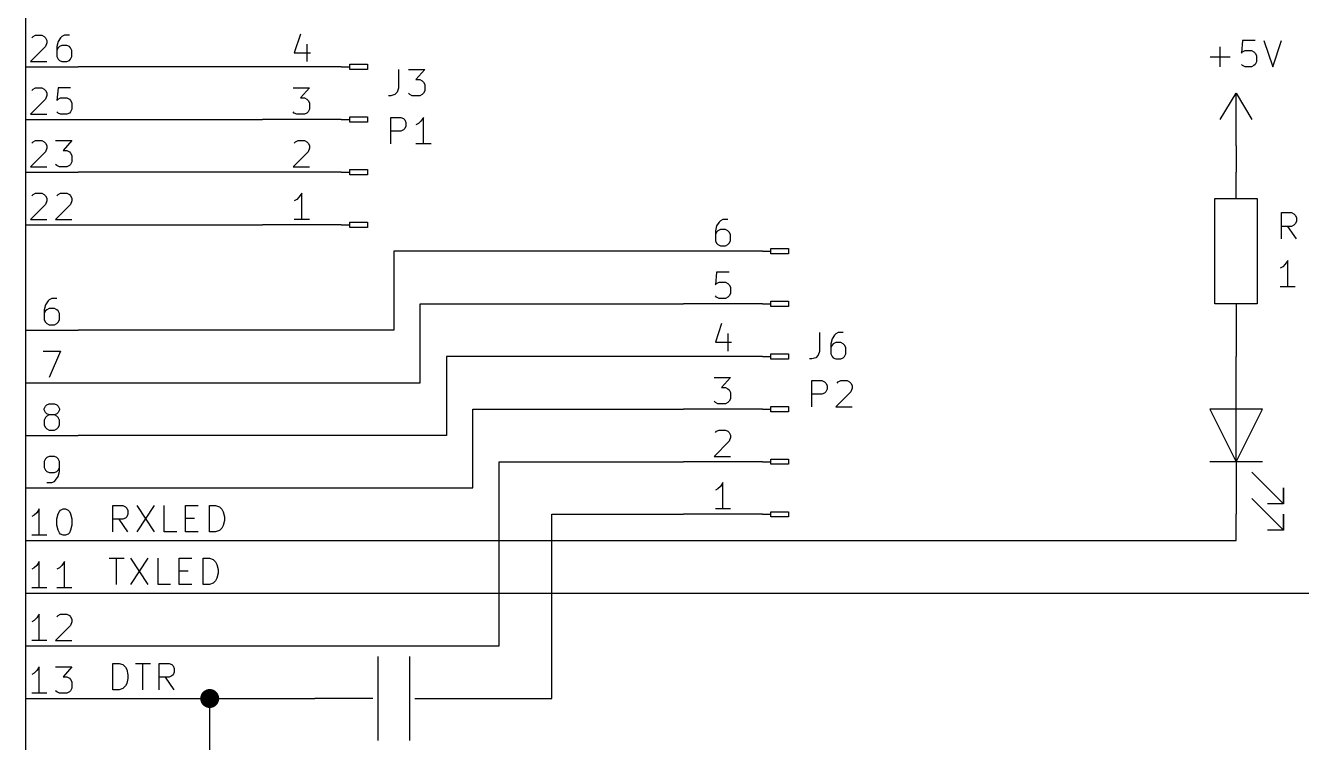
# Model space of a CAD drawing. Header units: millimetres. Extents: x 10 to 287, y -200 to -10.
# Drawn here: x 177.8 to 239.4, y -130.4 to -95.8 of the extents above; entities that cross this region are included whole.
import ezdxf

# ---------------------------------------------------------------- set-up
doc = ezdxf.new("R2010")
doc.units = ezdxf.units.MM
for name, color, linetype in [('GREENSIXTYFIVE', 129, 'CONTINUOUS'), ('LIGHTGREEN', 92, 'CONTINUOUS'), ('LIGHTRED', 12, 'CONTINUOUS'), ('RED', 14, 'CONTINUOUS'), ('REDSIX', 19, 'CONTINUOUS'), ('WHITE', 250, 'CONTINUOUS')]:
    doc.layers.add(name, color=color, linetype=linetype)

msp = doc.modelspace()

# ---------------------------------------------------------------- linework, layer by layer
at = {"layer": 'GREENSIXTYFIVE', "linetype": 'CONTINUOUS'}
for p, q in [((236.5405, -96.515), (236.4801, -97.1198)), ((237.1453, -96.515), (236.5405, -96.515)), ((237.5686, -96.515), (237.9919, -97.785)), ((237.9919, -97.785), (238.4153, -96.515)), ((235.4519, -97.785), (235.4519, -96.8174)), ((236.4801, -97.1198), (236.5405, -97.0593)), ((236.5405, -97.0593), (236.6615, -96.9988)), ((236.6615, -96.9988), (236.9639, -96.9988)), ((236.9639, -96.9988), (237.0848, -97.0593)), ((237.0848, -97.0593), (237.1453, -97.1198)), ((237.1453, -97.1198), (237.2058, -97.2407)), ((237.2058, -97.2407), (237.2058, -97.5431)), ((234.9681, -97.3012), (235.9358, -97.3012)), ((236.5405, -97.7246), (236.4801, -97.6641)), ((236.6615, -97.785), (236.5405, -97.7246)), ((236.9639, -97.785), (236.6615, -97.785)), ((237.0848, -97.7246), (236.9639, -97.785)), ((237.1453, -97.6641), (237.0848, -97.7246)), ((237.2058, -97.5431), (237.1453, -97.6641)), ((195.7976, -97.9119), (195.7976, -98.8191)), ((196.2814, -97.9119), (197.0676, -97.9119)), ((197.0676, -97.9119), (196.6442, -98.3957)), ((196.6442, -98.3957), (196.8257, -98.3957)), ((196.8257, -98.3957), (196.9466, -98.4562)), ((196.9466, -98.4562), (197.0071, -98.5167)), ((197.0071, -98.5167), (197.0676, -98.6376)), ((195.6162, -99.1215), (195.4347, -99.1819)), ((195.7371, -99.0005), (195.6162, -99.1215)), ((195.7976, -98.8191), (195.7371, -99.0005)), ((196.3419, -99.1215), (196.2814, -99.061)), ((196.4628, -99.1819), (196.3419, -99.1215)), ((196.9466, -99.1215), (196.8257, -99.1819)), ((197.0071, -99.061), (196.9466, -99.1215)), ((197.0676, -98.94), (197.0071, -99.061)), ((197.0676, -98.6376), (197.0676, -98.94)), ((195.4347, -99.1819), (195.3138, -99.1819)), ((196.8257, -99.1819), (196.4628, -99.1819)), ((195.4347, -101.4933), (195.4347, -100.2233)), ((195.4347, -100.2233), (195.9185, -100.2233)), ((195.9185, -100.2233), (196.0395, -100.2838)), ((196.0395, -100.2838), (196.1, -100.3443)), ((196.1, -100.3443), (196.1604, -100.4652)), ((197.0071, -100.2233), (196.8862, -100.4048)), ((197.0071, -101.4933), (197.0071, -100.2233)), ((195.9185, -100.8886), (195.4347, -100.8886)), ((196.0395, -100.8281), (195.9185, -100.8886)), ((196.1, -100.7676), (196.0395, -100.8281)), ((196.1604, -100.6467), (196.1, -100.7676)), ((196.1604, -100.4652), (196.1604, -100.6467)), ((196.7652, -100.5257), (196.6443, -100.5862)), ((196.8862, -100.4048), (196.7652, -100.5257)), ((197.37, -101.4933), (196.6443, -101.4933)), ((238.4115, -106.0908), (238.4115, -104.8208)), ((238.4115, -104.8208), (238.8953, -104.8208)), ((238.8953, -104.8208), (239.0163, -104.8813)), ((239.0163, -104.8813), (239.0768, -104.9418)), ((239.0768, -104.9418), (239.1372, -105.0627)), ((239.1372, -105.2442), (239.0768, -105.3651)), ((239.1372, -105.0627), (239.1372, -105.2442)), ((238.8953, -105.4861), (238.4115, -105.4861)), ((239.1372, -106.0908), (238.7139, -105.4861)), ((239.0163, -105.4256), (238.8953, -105.4861)), ((239.0768, -105.3651), (239.0163, -105.4256)), ((238.7139, -107.1322), (238.593, -107.3137)), ((238.7139, -108.4022), (238.7139, -107.1322)), ((238.472, -107.4346), (238.3511, -107.4951)), ((238.593, -107.3137), (238.472, -107.4346)), ((239.0768, -108.4022), (238.3511, -108.4022)), ((216.1176, -110.6119), (216.1176, -111.5191)), ((216.8433, -110.7329), (216.7223, -110.9143)), ((216.9038, -110.6724), (216.8433, -110.7329)), ((217.0247, -110.6119), (216.9038, -110.6724)), ((217.2666, -110.6119), (217.0247, -110.6119)), ((216.7223, -110.9143), (216.6619, -111.1562)), ((216.6619, -111.1562), (216.6619, -111.64)), ((216.7223, -111.2167), (216.6619, -111.3376)), ((216.7828, -111.1562), (216.7223, -111.2167)), ((216.9038, -111.0957), (216.7828, -111.1562)), ((217.1457, -111.0957), (216.9038, -111.0957)), ((217.2666, -111.1562), (217.1457, -111.0957)), ((217.3271, -111.2167), (217.2666, -111.1562)), ((217.3876, -111.3376), (217.3271, -111.2167)), ((217.3876, -111.64), (217.3876, -111.3376)), ((215.7547, -111.8819), (215.6338, -111.8819)), ((215.9362, -111.8215), (215.7547, -111.8819)), ((216.0571, -111.7005), (215.9362, -111.8215)), ((216.1176, -111.5191), (216.0571, -111.7005)), ((216.6619, -111.64), (216.7223, -111.761)), ((216.7223, -111.761), (216.7828, -111.8215)), ((216.7828, -111.8215), (216.9038, -111.8819)), ((216.9038, -111.8819), (217.1457, -111.8819)), ((217.1457, -111.8819), (217.2666, -111.8215)), ((217.2666, -111.8215), (217.3271, -111.761)), ((217.3271, -111.761), (217.3876, -111.64)), ((215.7547, -114.1933), (215.7547, -112.9233)), ((215.7547, -112.9233), (216.2385, -112.9233)), ((216.2385, -112.9233), (216.3595, -112.9838)), ((216.3595, -112.9838), (216.42, -113.0443)), ((216.42, -113.0443), (216.4804, -113.1652)), ((216.4804, -113.1652), (216.4804, -113.3467)), ((216.9643, -113.0443), (217.0247, -112.9838)), ((217.0247, -112.9838), (217.1457, -112.9233)), ((217.1457, -112.9233), (217.4481, -112.9233)), ((217.4481, -112.9233), (217.569, -112.9838)), ((217.569, -112.9838), (217.6295, -113.0443)), ((217.6295, -113.0443), (217.69, -113.1652)), ((217.69, -113.2862), (217.6295, -113.4676)), ((217.69, -113.1652), (217.69, -113.2862)), ((216.2385, -113.5886), (215.7547, -113.5886)), ((216.3595, -113.5281), (216.2385, -113.5886)), ((216.42, -113.4676), (216.3595, -113.5281)), ((216.4804, -113.3467), (216.42, -113.4676)), ((217.6295, -113.4676), (216.9038, -114.1933)), ((216.9038, -114.1933), (217.69, -114.1933))]:
    msp.add_line(p, q, dxfattribs=at)
at = {"layer": 'LIGHTGREEN', "linetype": 'CONTINUOUS'}
for p, q in [((189.23, -97.79), (180.34, -97.79)), ((180.34, -100.33), (189.23, -100.33)), ((236.22, -101.6), (236.22, -102.87)), ((189.23, -102.87), (180.34, -102.87)), ((180.34, -105.41), (189.23, -105.41)), ((209.55, -106.68), (195.58, -106.68)), ((195.58, -106.68), (195.58, -110.49)), ((196.85, -113.03), (196.85, -109.22)), ((196.85, -109.22), (209.55, -109.22)), ((195.58, -110.49), (180.34, -110.49)), ((236.22, -110.49), (236.22, -111.76)), ((198.12, -111.76), (198.12, -115.57)), ((209.55, -111.76), (198.12, -111.76)), ((180.34, -113.03), (196.85, -113.03)), ((199.39, -114.3), (209.55, -114.3)), ((199.39, -118.11), (199.39, -114.3)), ((198.12, -115.57), (180.34, -115.57)), ((200.66, -125.73), (200.66, -116.84)), ((200.66, -116.84), (209.55, -116.84)), ((180.34, -118.11), (199.39, -118.11)), ((203.2, -128.27), (203.2, -119.38)), ((203.2, -119.38), (209.55, -119.38)), ((236.22, -120.65), (236.22, -119.38)), ((180.34, -120.65), (236.22, -120.65)), ((180.34, -123.19), (248.92, -123.19)), ((180.34, -125.73), (200.66, -125.73)), ((180.34, -128.27), (186.69, -128.27)), ((186.69, -128.27), (191.77, -128.27)), ((186.69, -130.81), (186.69, -128.27)), ((199.39, -128.27), (203.2, -128.27))]:
    msp.add_line(p, q, dxfattribs=at)
at = {"layer": 'LIGHTGREEN', "const_width": 0.4572}
msp.add_lwpolyline([(186.4614, -128.27, 1), (186.9186, -128.27, 1)], format="xyb", close=True, dxfattribs=at)
at = {"layer": 'LIGHTRED', "linetype": 'CONTINUOUS'}
for p, q in [((178.1024, -96.3839), (178.1628, -96.3234)), ((178.1024, -96.3839), (178.1628, -96.3234)), ((178.1628, -96.3234), (178.2838, -96.2629)), ((178.1628, -96.3234), (178.2838, -96.2629)), ((178.2838, -96.2629), (178.5862, -96.2629)), ((178.2838, -96.2629), (178.5862, -96.2629)), ((178.5862, -96.2629), (178.7071, -96.3234)), ((178.5862, -96.2629), (178.7071, -96.3234)), ((178.7071, -96.3234), (178.7676, -96.3839)), ((178.7071, -96.3234), (178.7676, -96.3839)), ((178.7676, -96.3839), (178.8281, -96.5048)), ((178.7676, -96.3839), (178.8281, -96.5048)), ((178.8281, -96.6258), (178.7676, -96.8072)), ((178.8281, -96.6258), (178.7676, -96.8072)), ((178.8281, -96.5048), (178.8281, -96.6258)), ((178.8281, -96.5048), (178.8281, -96.6258)), ((179.3723, -96.5653), (179.3119, -96.8072)), ((179.3723, -96.5653), (179.3119, -96.8072)), ((179.4933, -96.3839), (179.3723, -96.5653)), ((179.4933, -96.3839), (179.3723, -96.5653)), ((179.5538, -96.3234), (179.4933, -96.3839)), ((179.5538, -96.3234), (179.4933, -96.3839)), ((179.6747, -96.2629), (179.5538, -96.3234)), ((179.6747, -96.2629), (179.5538, -96.3234)), ((179.9166, -96.2629), (179.6747, -96.2629)), ((179.9166, -96.2629), (179.6747, -96.2629)), ((191.0745, -96.2025), (190.7722, -97.1096)), ((178.7676, -96.8072), (178.0419, -97.5329)), ((178.7676, -96.8072), (178.0419, -97.5329)), ((179.3119, -96.8072), (179.3119, -97.291)), ((179.3119, -96.8072), (179.3119, -97.291)), ((179.3723, -96.8677), (179.3119, -96.9886)), ((179.3723, -96.8677), (179.3119, -96.9886)), ((179.3119, -97.291), (179.3723, -97.412)), ((179.3119, -97.291), (179.3723, -97.412)), ((179.4328, -96.8072), (179.3723, -96.8677)), ((179.4328, -96.8072), (179.3723, -96.8677)), ((179.5538, -96.7467), (179.4328, -96.8072)), ((179.5538, -96.7467), (179.4328, -96.8072)), ((179.7957, -96.7467), (179.5538, -96.7467)), ((179.7957, -96.7467), (179.5538, -96.7467)), ((179.9166, -96.8072), (179.7957, -96.7467)), ((179.9166, -96.8072), (179.7957, -96.7467)), ((179.9771, -96.8677), (179.9166, -96.8072)), ((179.9771, -96.8677), (179.9166, -96.8072)), ((180.0376, -96.9886), (179.9771, -96.8677)), ((180.0376, -96.9886), (179.9771, -96.8677)), ((179.9771, -97.412), (180.0376, -97.291)), ((179.9771, -97.412), (180.0376, -97.291)), ((180.0376, -97.291), (180.0376, -96.9886)), ((180.0376, -97.291), (180.0376, -96.9886)), ((190.7722, -97.1096), (191.5583, -97.1096)), ((191.3769, -96.6863), (191.3769, -97.5329)), ((178.0419, -97.5329), (178.8281, -97.5329)), ((178.0419, -97.5329), (178.8281, -97.5329)), ((179.3723, -97.412), (179.4328, -97.4725)), ((179.3723, -97.412), (179.4328, -97.4725)), ((179.4328, -97.4725), (179.5538, -97.5329)), ((179.4328, -97.4725), (179.5538, -97.5329)), ((179.5538, -97.5329), (179.7957, -97.5329)), ((179.5538, -97.5329), (179.7957, -97.5329)), ((179.7957, -97.5329), (179.9166, -97.4725)), ((179.7957, -97.5329), (179.9166, -97.4725)), ((179.9166, -97.4725), (179.9771, -97.412)), ((179.9166, -97.4725), (179.9771, -97.412)), ((178.1024, -98.9239), (178.1628, -98.8634)), ((178.1024, -98.9239), (178.1628, -98.8634)), ((178.1628, -98.8634), (178.2838, -98.8029)), ((178.1628, -98.8634), (178.2838, -98.8029)), ((178.2838, -98.8029), (178.5862, -98.8029)), ((178.2838, -98.8029), (178.5862, -98.8029)), ((178.5862, -98.8029), (178.7071, -98.8634)), ((178.5862, -98.8029), (178.7071, -98.8634)), ((178.7071, -98.8634), (178.7676, -98.9239)), ((178.7071, -98.8634), (178.7676, -98.9239)), ((178.7676, -98.9239), (178.8281, -99.0448)), ((178.7676, -98.9239), (178.8281, -99.0448)), ((178.8281, -99.0448), (178.8281, -99.1658)), ((178.8281, -99.0448), (178.8281, -99.1658)), ((179.3723, -98.8029), (179.3119, -99.4077)), ((179.3723, -98.8029), (179.3119, -99.4077)), ((179.9771, -98.8029), (179.3723, -98.8029)), ((179.9771, -98.8029), (179.3723, -98.8029)), ((190.7117, -98.8029), (191.4979, -98.8029)), ((191.4979, -98.8029), (191.0745, -99.2867)), ((178.7676, -99.3472), (178.0419, -100.0729)), ((178.7676, -99.3472), (178.0419, -100.0729)), ((178.8281, -99.1658), (178.7676, -99.3472)), ((178.8281, -99.1658), (178.7676, -99.3472)), ((179.3119, -99.4077), (179.3723, -99.3472)), ((179.3119, -99.4077), (179.3723, -99.3472)), ((179.3723, -99.3472), (179.4933, -99.2867)), ((179.3723, -99.3472), (179.4933, -99.2867)), ((179.4933, -99.2867), (179.7957, -99.2867)), ((179.4933, -99.2867), (179.7957, -99.2867)), ((179.7957, -99.2867), (179.9166, -99.3472)), ((179.7957, -99.2867), (179.9166, -99.3472)), ((179.9166, -99.3472), (179.9771, -99.4077)), ((179.9166, -99.3472), (179.9771, -99.4077)), ((179.9771, -99.4077), (180.0376, -99.5286)), ((179.9771, -99.4077), (180.0376, -99.5286)), ((180.0376, -99.5286), (180.0376, -99.831)), ((180.0376, -99.5286), (180.0376, -99.831)), ((191.0745, -99.2867), (191.256, -99.2867)), ((191.256, -99.2867), (191.3769, -99.3472)), ((191.3769, -99.3472), (191.4374, -99.4077)), ((191.4374, -99.4077), (191.4979, -99.5286)), ((191.4979, -99.5286), (191.4979, -99.831)), ((178.0419, -100.0729), (178.8281, -100.0729)), ((178.0419, -100.0729), (178.8281, -100.0729)), ((179.3723, -100.0125), (179.3119, -99.952)), ((179.3723, -100.0125), (179.3119, -99.952)), ((179.4933, -100.0729), (179.3723, -100.0125)), ((179.4933, -100.0729), (179.3723, -100.0125)), ((179.7957, -100.0729), (179.4933, -100.0729)), ((179.7957, -100.0729), (179.4933, -100.0729)), ((179.9166, -100.0125), (179.7957, -100.0729)), ((179.9166, -100.0125), (179.7957, -100.0729)), ((179.9771, -99.952), (179.9166, -100.0125)), ((179.9771, -99.952), (179.9166, -100.0125)), ((180.0376, -99.831), (179.9771, -99.952)), ((180.0376, -99.831), (179.9771, -99.952)), ((190.7722, -100.0125), (190.7117, -99.952)), ((190.8931, -100.0729), (190.7722, -100.0125)), ((191.256, -100.0729), (190.8931, -100.0729)), ((191.3769, -100.0125), (191.256, -100.0729)), ((191.4374, -99.952), (191.3769, -100.0125)), ((191.4979, -99.831), (191.4374, -99.952)), ((178.1024, -101.4639), (178.1628, -101.4034)), ((178.1024, -101.4639), (178.1628, -101.4034)), ((178.1628, -101.4034), (178.2838, -101.3429)), ((178.1628, -101.4034), (178.2838, -101.3429)), ((178.2838, -101.3429), (178.5862, -101.3429)), ((178.2838, -101.3429), (178.5862, -101.3429)), ((178.5862, -101.3429), (178.7071, -101.4034)), ((178.5862, -101.3429), (178.7071, -101.4034)), ((178.7071, -101.4034), (178.7676, -101.4639)), ((178.7071, -101.4034), (178.7676, -101.4639)), ((178.7676, -101.4639), (178.8281, -101.5848)), ((178.7676, -101.4639), (178.8281, -101.5848)), ((178.8281, -101.5848), (178.8281, -101.7058)), ((178.8281, -101.5848), (178.8281, -101.7058)), ((179.2514, -101.3429), (180.0376, -101.3429)), ((179.2514, -101.3429), (180.0376, -101.3429)), ((180.0376, -101.3429), (179.6142, -101.8267)), ((180.0376, -101.3429), (179.6142, -101.8267)), ((190.7722, -101.4639), (190.8326, -101.4034)), ((190.8326, -101.4034), (190.9536, -101.3429)), ((190.9536, -101.3429), (191.256, -101.3429)), ((191.256, -101.3429), (191.3769, -101.4034)), ((191.3769, -101.4034), (191.4374, -101.4639)), ((191.4374, -101.4639), (191.4979, -101.5848)), ((191.4979, -101.5848), (191.4979, -101.7058)), ((178.7676, -101.8872), (178.0419, -102.6129)), ((178.7676, -101.8872), (178.0419, -102.6129)), ((178.8281, -101.7058), (178.7676, -101.8872)), ((178.8281, -101.7058), (178.7676, -101.8872)), ((179.6142, -101.8267), (179.7957, -101.8267)), ((179.6142, -101.8267), (179.7957, -101.8267)), ((179.7957, -101.8267), (179.9166, -101.8872)), ((179.7957, -101.8267), (179.9166, -101.8872)), ((179.9166, -101.8872), (179.9771, -101.9477)), ((179.9166, -101.8872), (179.9771, -101.9477)), ((179.9771, -101.9477), (180.0376, -102.0686)), ((179.9771, -101.9477), (180.0376, -102.0686)), ((180.0376, -102.0686), (180.0376, -102.371)), ((180.0376, -102.0686), (180.0376, -102.371)), ((191.4374, -101.8872), (190.7117, -102.6129)), ((191.4979, -101.7058), (191.4374, -101.8872)), ((178.0419, -102.6129), (178.8281, -102.6129)), ((178.0419, -102.6129), (178.8281, -102.6129)), ((179.3119, -102.5525), (179.2514, -102.492)), ((179.3119, -102.5525), (179.2514, -102.492)), ((179.4328, -102.6129), (179.3119, -102.5525)), ((179.4328, -102.6129), (179.3119, -102.5525)), ((179.7957, -102.6129), (179.4328, -102.6129)), ((179.7957, -102.6129), (179.4328, -102.6129)), ((179.9166, -102.5525), (179.7957, -102.6129)), ((179.9166, -102.5525), (179.7957, -102.6129)), ((179.9771, -102.492), (179.9166, -102.5525)), ((179.9771, -102.492), (179.9166, -102.5525)), ((180.0376, -102.371), (179.9771, -102.492)), ((180.0376, -102.371), (179.9771, -102.492)), ((190.7117, -102.6129), (191.4979, -102.6129)), ((178.1024, -104.0039), (178.1628, -103.9434)), ((178.1024, -104.0039), (178.1628, -103.9434)), ((178.1628, -103.9434), (178.2838, -103.8829)), ((178.1628, -103.9434), (178.2838, -103.8829)), ((178.2838, -103.8829), (178.5862, -103.8829)), ((178.2838, -103.8829), (178.5862, -103.8829)), ((178.5862, -103.8829), (178.7071, -103.9434)), ((178.5862, -103.8829), (178.7071, -103.9434)), ((178.7071, -103.9434), (178.7676, -104.0039)), ((178.7071, -103.9434), (178.7676, -104.0039)), ((178.7676, -104.0039), (178.8281, -104.1248)), ((178.7676, -104.0039), (178.8281, -104.1248)), ((179.3119, -104.0039), (179.3723, -103.9434)), ((179.3119, -104.0039), (179.3723, -103.9434)), ((179.3723, -103.9434), (179.4933, -103.8829)), ((179.3723, -103.9434), (179.4933, -103.8829)), ((179.4933, -103.8829), (179.7957, -103.8829)), ((179.4933, -103.8829), (179.7957, -103.8829)), ((179.7957, -103.8829), (179.9166, -103.9434)), ((179.7957, -103.8829), (179.9166, -103.9434)), ((179.9166, -103.9434), (179.9771, -104.0039)), ((179.9166, -103.9434), (179.9771, -104.0039)), ((179.9771, -104.0039), (180.0376, -104.1248)), ((179.9771, -104.0039), (180.0376, -104.1248)), ((191.0141, -104.0644), (190.8931, -104.1853)), ((191.135, -103.8829), (191.0141, -104.0644)), ((191.135, -105.1529), (191.135, -103.8829)), ((178.7676, -104.4272), (178.0419, -105.1529)), ((178.7676, -104.4272), (178.0419, -105.1529)), ((178.8281, -104.2458), (178.7676, -104.4272)), ((178.8281, -104.2458), (178.7676, -104.4272)), ((178.8281, -104.1248), (178.8281, -104.2458)), ((178.8281, -104.1248), (178.8281, -104.2458)), ((179.9771, -104.4272), (179.2514, -105.1529)), ((179.9771, -104.4272), (179.2514, -105.1529)), ((180.0376, -104.2458), (179.9771, -104.4272)), ((180.0376, -104.2458), (179.9771, -104.4272)), ((180.0376, -104.1248), (180.0376, -104.2458)), ((180.0376, -104.1248), (180.0376, -104.2458)), ((190.8931, -104.1853), (190.7722, -104.2458)), ((178.0419, -105.1529), (178.8281, -105.1529)), ((178.0419, -105.1529), (178.8281, -105.1529)), ((179.2514, -105.1529), (180.0376, -105.1529)), ((179.2514, -105.1529), (180.0376, -105.1529)), ((191.4979, -105.1529), (190.7722, -105.1529)), ((211.2736, -105.2739), (211.1526, -105.4553)), ((211.3341, -105.2134), (211.2736, -105.2739)), ((211.455, -105.1529), (211.3341, -105.2134)), ((211.6969, -105.1529), (211.455, -105.1529)), ((211.1526, -105.4553), (211.0922, -105.6972)), ((211.0922, -105.6972), (211.0922, -106.181)), ((211.1526, -105.7577), (211.0922, -105.8786)), ((211.2131, -105.6972), (211.1526, -105.7577)), ((211.3341, -105.6367), (211.2131, -105.6972)), ((211.576, -105.6367), (211.3341, -105.6367)), ((211.6969, -105.6972), (211.576, -105.6367)), ((211.7574, -105.7577), (211.6969, -105.6972)), ((211.8179, -105.8786), (211.7574, -105.7577)), ((211.8179, -106.181), (211.8179, -105.8786)), ((211.0922, -106.181), (211.1526, -106.302)), ((211.1526, -106.302), (211.2131, -106.3625)), ((211.2131, -106.3625), (211.3341, -106.4229)), ((211.3341, -106.4229), (211.576, -106.4229)), ((211.576, -106.4229), (211.6969, -106.3625)), ((211.6969, -106.3625), (211.7574, -106.302)), ((211.7574, -106.302), (211.8179, -106.181)), ((211.1526, -107.6929), (211.0922, -108.2977)), ((211.7574, -107.6929), (211.1526, -107.6929)), ((211.0922, -108.2977), (211.1526, -108.2372)), ((211.1526, -108.2372), (211.2736, -108.1767)), ((211.2736, -108.1767), (211.576, -108.1767)), ((211.576, -108.1767), (211.6969, -108.2372)), ((211.6969, -108.2372), (211.7574, -108.2977)), ((211.7574, -108.2977), (211.8179, -108.4186)), ((179.07, -108.9629), (178.9491, -109.0234)), ((179.07, -108.9629), (178.9491, -109.0234)), ((179.3119, -108.9629), (179.07, -108.9629)), ((179.3119, -108.9629), (179.07, -108.9629)), ((211.1526, -108.9025), (211.0922, -108.842)), ((211.2736, -108.9629), (211.1526, -108.9025)), ((211.576, -108.9629), (211.2736, -108.9629)), ((211.6969, -108.9025), (211.576, -108.9629)), ((211.7574, -108.842), (211.6969, -108.9025)), ((211.8179, -108.721), (211.7574, -108.842)), ((211.8179, -108.4186), (211.8179, -108.721)), ((178.7676, -109.2653), (178.7072, -109.5072)), ((178.7676, -109.2653), (178.7072, -109.5072)), ((178.7072, -109.5072), (178.7072, -109.991)), ((178.7072, -109.5072), (178.7072, -109.991)), ((178.7676, -109.5677), (178.7072, -109.6886)), ((178.7676, -109.5677), (178.7072, -109.6886)), ((178.8886, -109.0839), (178.7676, -109.2653)), ((178.8886, -109.0839), (178.7676, -109.2653)), ((178.8281, -109.5072), (178.7676, -109.5677)), ((178.8281, -109.5072), (178.7676, -109.5677)), ((178.9491, -109.4467), (178.8281, -109.5072)), ((178.9491, -109.4467), (178.8281, -109.5072)), ((178.9491, -109.0234), (178.8886, -109.0839)), ((178.9491, -109.0234), (178.8886, -109.0839)), ((179.191, -109.4467), (178.9491, -109.4467)), ((179.191, -109.4467), (178.9491, -109.4467)), ((179.3119, -109.5072), (179.191, -109.4467)), ((179.3119, -109.5072), (179.191, -109.4467)), ((179.3724, -109.5677), (179.3119, -109.5072)), ((179.3724, -109.5677), (179.3119, -109.5072)), ((179.4329, -109.6886), (179.3724, -109.5677)), ((179.4329, -109.6886), (179.3724, -109.5677)), ((178.7072, -109.991), (178.7676, -110.112)), ((178.7072, -109.991), (178.7676, -110.112)), ((178.7676, -110.112), (178.8281, -110.1725)), ((178.7676, -110.112), (178.8281, -110.1725)), ((178.8281, -110.1725), (178.9491, -110.2329)), ((178.8281, -110.1725), (178.9491, -110.2329)), ((179.191, -110.2329), (179.3119, -110.1725)), ((179.191, -110.2329), (179.3119, -110.1725)), ((179.3119, -110.1725), (179.3724, -110.112)), ((179.3119, -110.1725), (179.3724, -110.112)), ((179.3724, -110.112), (179.4329, -109.991)), ((179.3724, -110.112), (179.4329, -109.991)), ((179.4329, -109.991), (179.4329, -109.6886)), ((179.4329, -109.991), (179.4329, -109.6886)), ((211.3945, -110.1725), (211.0922, -111.0796)), ((178.9491, -110.2329), (179.191, -110.2329)), ((178.9491, -110.2329), (179.191, -110.2329)), ((211.6969, -110.6563), (211.6969, -111.5029)), ((211.0922, -111.0796), (211.8783, -111.0796)), ((178.6467, -111.5029), (179.4933, -111.5029)), ((178.6467, -111.5029), (179.4933, -111.5029)), ((179.4933, -111.5029), (178.9491, -112.7729)), ((179.4933, -111.5029), (178.9491, -112.7729)), ((211.0317, -112.7729), (211.8179, -112.7729)), ((211.8179, -112.7729), (211.3945, -113.2567)), ((211.3945, -113.2567), (211.576, -113.2567)), ((211.576, -113.2567), (211.6969, -113.3172)), ((211.6969, -113.3172), (211.7574, -113.3777)), ((211.7574, -113.3777), (211.8179, -113.4986)), ((211.8179, -113.801), (211.7574, -113.922)), ((211.8179, -113.4986), (211.8179, -113.801)), ((178.7072, -114.2848), (178.7676, -114.1639)), ((178.7072, -114.2848), (178.7676, -114.1639)), ((178.7072, -114.3453), (178.7072, -114.2848)), ((178.7072, -114.3453), (178.7072, -114.2848)), ((178.7676, -114.4663), (178.7072, -114.3453)), ((178.7676, -114.4663), (178.7072, -114.3453)), ((178.7676, -114.1639), (178.8281, -114.1034)), ((178.7676, -114.1639), (178.8281, -114.1034)), ((178.8281, -114.5267), (178.7676, -114.4663)), ((178.8281, -114.5267), (178.7676, -114.4663)), ((178.8281, -114.1034), (178.9491, -114.0429)), ((178.8281, -114.1034), (178.9491, -114.0429)), ((178.9491, -114.5872), (178.8281, -114.5267)), ((178.9491, -114.5872), (178.8281, -114.5267)), ((178.9491, -114.0429), (179.191, -114.0429)), ((178.9491, -114.0429), (179.191, -114.0429)), ((179.191, -114.0429), (179.3119, -114.1034)), ((179.191, -114.0429), (179.3119, -114.1034)), ((179.3119, -114.5267), (179.191, -114.5872)), ((179.3119, -114.5267), (179.191, -114.5872)), ((179.3119, -114.1034), (179.3724, -114.1639)), ((179.3119, -114.1034), (179.3724, -114.1639)), ((179.3724, -114.4663), (179.3119, -114.5267)), ((179.3724, -114.4663), (179.3119, -114.5267)), ((179.3724, -114.1639), (179.4329, -114.2848)), ((179.3724, -114.1639), (179.4329, -114.2848)), ((179.4329, -114.3453), (179.3724, -114.4663)), ((179.4329, -114.3453), (179.3724, -114.4663)), ((179.4329, -114.2848), (179.4329, -114.3453)), ((179.4329, -114.2848), (179.4329, -114.3453)), ((211.0922, -113.9825), (211.0317, -113.922)), ((211.2131, -114.0429), (211.0922, -113.9825)), ((211.576, -114.0429), (211.2131, -114.0429)), ((211.6969, -113.9825), (211.576, -114.0429)), ((211.7574, -113.922), (211.6969, -113.9825)), ((178.7676, -114.7082), (178.7072, -114.8291)), ((178.7676, -114.7082), (178.7072, -114.8291)), ((178.7072, -114.8291), (178.7072, -115.071)), ((178.7072, -114.8291), (178.7072, -115.071)), ((178.7072, -115.071), (178.7676, -115.192)), ((178.7072, -115.071), (178.7676, -115.192)), ((178.8281, -114.6477), (178.7676, -114.7082)), ((178.8281, -114.6477), (178.7676, -114.7082)), ((178.9491, -114.5872), (178.8281, -114.6477)), ((178.9491, -114.5872), (178.8281, -114.6477)), ((179.191, -114.5872), (178.9491, -114.5872)), ((179.191, -114.5872), (178.9491, -114.5872)), ((179.3119, -114.6477), (179.191, -114.5872)), ((179.3119, -114.6477), (179.191, -114.5872)), ((179.3724, -114.7082), (179.3119, -114.6477)), ((179.3724, -114.7082), (179.3119, -114.6477)), ((179.4329, -114.8291), (179.3724, -114.7082)), ((179.4329, -114.8291), (179.3724, -114.7082)), ((179.3724, -115.192), (179.4329, -115.071)), ((179.3724, -115.192), (179.4329, -115.071)), ((179.4329, -115.071), (179.4329, -114.8291)), ((179.4329, -115.071), (179.4329, -114.8291)), ((178.7676, -115.192), (178.8281, -115.2525)), ((178.7676, -115.192), (178.8281, -115.2525)), ((178.8281, -115.2525), (178.9491, -115.3129)), ((178.8281, -115.2525), (178.9491, -115.3129)), ((178.9491, -115.3129), (179.191, -115.3129)), ((178.9491, -115.3129), (179.191, -115.3129)), ((179.191, -115.3129), (179.3119, -115.2525)), ((179.191, -115.3129), (179.3119, -115.2525)), ((179.3119, -115.2525), (179.3724, -115.192)), ((179.3119, -115.2525), (179.3724, -115.192)), ((211.0922, -115.4339), (211.1526, -115.3734)), ((211.1526, -115.3734), (211.2736, -115.3129)), ((211.2736, -115.3129), (211.576, -115.3129)), ((211.576, -115.3129), (211.6969, -115.3734)), ((211.6969, -115.3734), (211.7574, -115.4339)), ((211.7574, -115.4339), (211.8179, -115.5548)), ((211.8179, -115.6758), (211.7574, -115.8572)), ((211.8179, -115.5548), (211.8179, -115.6758)), ((211.7574, -115.8572), (211.0317, -116.5829)), ((178.7676, -116.7039), (178.7072, -116.8248)), ((178.7676, -116.7039), (178.7072, -116.8248)), ((178.7072, -116.8248), (178.7072, -117.1272)), ((178.7072, -116.8248), (178.7072, -117.1272)), ((178.8281, -116.6434), (178.7676, -116.7039)), ((178.8281, -116.6434), (178.7676, -116.7039)), ((178.9491, -116.5829), (178.8281, -116.6434)), ((178.9491, -116.5829), (178.8281, -116.6434)), ((179.191, -116.5829), (178.9491, -116.5829)), ((179.191, -116.5829), (178.9491, -116.5829)), ((179.3119, -116.6434), (179.191, -116.5829)), ((179.3119, -116.6434), (179.191, -116.5829)), ((179.3724, -116.7039), (179.3119, -116.6434)), ((179.3724, -116.7039), (179.3119, -116.6434)), ((179.4329, -116.8248), (179.3724, -116.7039)), ((179.4329, -116.8248), (179.3724, -116.7039)), ((179.4329, -117.3086), (179.4329, -116.8248)), ((179.4329, -117.3086), (179.4329, -116.8248)), ((211.0317, -116.5829), (211.8179, -116.5829)), ((178.7072, -117.1272), (178.7676, -117.2482)), ((178.7072, -117.1272), (178.7676, -117.2482)), ((178.7676, -117.2482), (178.8281, -117.3086)), ((178.7676, -117.2482), (178.8281, -117.3086)), ((178.8281, -117.3086), (178.9491, -117.3691)), ((178.8281, -117.3086), (178.9491, -117.3691)), ((178.9491, -117.3691), (179.191, -117.3691)), ((178.9491, -117.3691), (179.191, -117.3691)), ((179.191, -117.3691), (179.3119, -117.3086)), ((179.191, -117.3691), (179.3119, -117.3086)), ((179.2514, -117.732), (179.3724, -117.5505)), ((179.2514, -117.732), (179.3724, -117.5505)), ((179.3119, -117.3086), (179.3724, -117.2482)), ((179.3119, -117.3086), (179.3724, -117.2482)), ((179.3724, -117.2482), (179.4329, -117.1272)), ((179.3724, -117.2482), (179.4329, -117.1272)), ((179.3724, -117.5505), (179.4329, -117.3086)), ((179.3724, -117.5505), (179.4329, -117.3086)), ((178.8281, -117.8529), (179.07, -117.8529)), ((178.8281, -117.8529), (179.07, -117.8529)), ((179.07, -117.8529), (179.191, -117.7925)), ((179.07, -117.8529), (179.191, -117.7925)), ((179.191, -117.7925), (179.2514, -117.732)), ((179.191, -117.7925), (179.2514, -117.732)), ((211.2131, -118.1553), (211.0922, -118.2158)), ((211.3341, -118.0344), (211.2131, -118.1553)), ((211.455, -117.8529), (211.3341, -118.0344)), ((211.455, -119.1229), (211.455, -117.8529)), ((178.2233, -119.4253), (178.1024, -119.4858)), ((178.2233, -119.4253), (178.1024, -119.4858)), ((178.3443, -119.3044), (178.2233, -119.4253)), ((178.3443, -119.3044), (178.2233, -119.4253)), ((178.4652, -119.1229), (178.3443, -119.3044)), ((178.4652, -119.1229), (178.3443, -119.3044)), ((178.4652, -120.3929), (178.4652, -119.1229)), ((178.4652, -120.3929), (178.4652, -119.1229)), ((179.3119, -119.6067), (179.3723, -119.3648)), ((179.3119, -119.6067), (179.3723, -119.3648)), ((179.3723, -119.3648), (179.4328, -119.2439)), ((179.3723, -119.3648), (179.4328, -119.2439)), ((179.4328, -119.2439), (179.4933, -119.1834)), ((179.4328, -119.2439), (179.4933, -119.1834)), ((179.4933, -119.1834), (179.6142, -119.1229)), ((179.4933, -119.1834), (179.6142, -119.1229)), ((179.6142, -119.1229), (179.7352, -119.1229)), ((179.6142, -119.1229), (179.7352, -119.1229)), ((179.7352, -119.1229), (179.8561, -119.1834)), ((179.7352, -119.1229), (179.8561, -119.1834)), ((179.8561, -119.1834), (179.9166, -119.2439)), ((179.8561, -119.1834), (179.9166, -119.2439)), ((179.9166, -119.2439), (179.9771, -119.3648)), ((179.9166, -119.2439), (179.9771, -119.3648)), ((179.9771, -119.3648), (180.0376, -119.6067)), ((179.9771, -119.3648), (180.0376, -119.6067)), ((211.8179, -119.1229), (211.0922, -119.1229)), ((179.3119, -119.9091), (179.3119, -119.6067)), ((179.3119, -119.9091), (179.3119, -119.6067)), ((179.3723, -120.151), (179.3119, -119.9091)), ((179.3723, -120.151), (179.3119, -119.9091)), ((180.0376, -119.9091), (179.9771, -120.151)), ((180.0376, -119.9091), (179.9771, -120.151)), ((180.0376, -119.6067), (180.0376, -119.9091)), ((180.0376, -119.6067), (180.0376, -119.9091)), ((178.8281, -120.3929), (178.1024, -120.3929)), ((178.8281, -120.3929), (178.1024, -120.3929)), ((179.4328, -120.272), (179.3723, -120.151)), ((179.4328, -120.272), (179.3723, -120.151)), ((179.4933, -120.3325), (179.4328, -120.272)), ((179.4933, -120.3325), (179.4328, -120.272)), ((179.6142, -120.3929), (179.4933, -120.3325)), ((179.6142, -120.3929), (179.4933, -120.3325)), ((179.7352, -120.3929), (179.6142, -120.3929)), ((179.7352, -120.3929), (179.6142, -120.3929)), ((179.8561, -120.3325), (179.7352, -120.3929)), ((179.8561, -120.3325), (179.7352, -120.3929)), ((179.9166, -120.272), (179.8561, -120.3325)), ((179.9166, -120.272), (179.8561, -120.3325)), ((179.9771, -120.151), (179.9166, -120.272)), ((179.9771, -120.151), (179.9166, -120.272)), ((178.3443, -121.8444), (178.2233, -121.9653)), ((178.3443, -121.8444), (178.2233, -121.9653)), ((178.4652, -121.6629), (178.3443, -121.8444)), ((178.4652, -121.6629), (178.3443, -121.8444)), ((178.4652, -122.9329), (178.4652, -121.6629)), ((178.4652, -122.9329), (178.4652, -121.6629)), ((179.5538, -121.8444), (179.4328, -121.9653)), ((179.5538, -121.8444), (179.4328, -121.9653)), ((179.6747, -121.6629), (179.5538, -121.8444)), ((179.6747, -121.6629), (179.5538, -121.8444)), ((179.6747, -122.9329), (179.6747, -121.6629)), ((179.6747, -122.9329), (179.6747, -121.6629)), ((178.2233, -121.9653), (178.1024, -122.0258)), ((178.2233, -121.9653), (178.1024, -122.0258)), ((179.4328, -121.9653), (179.3119, -122.0258)), ((179.4328, -121.9653), (179.3119, -122.0258)), ((178.8281, -122.9329), (178.1024, -122.9329)), ((178.8281, -122.9329), (178.1024, -122.9329)), ((180.0376, -122.9329), (179.3119, -122.9329)), ((180.0376, -122.9329), (179.3119, -122.9329)), ((178.3443, -124.3844), (178.2233, -124.5053)), ((178.3443, -124.3844), (178.2233, -124.5053)), ((178.4652, -124.2029), (178.3443, -124.3844)), ((178.4652, -124.2029), (178.3443, -124.3844)), ((178.4652, -125.4729), (178.4652, -124.2029)), ((178.4652, -125.4729), (178.4652, -124.2029)), ((179.3119, -124.3239), (179.3723, -124.2634)), ((179.3119, -124.3239), (179.3723, -124.2634)), ((179.3723, -124.2634), (179.4933, -124.2029)), ((179.3723, -124.2634), (179.4933, -124.2029)), ((179.4933, -124.2029), (179.7957, -124.2029)), ((179.4933, -124.2029), (179.7957, -124.2029)), ((179.7957, -124.2029), (179.9166, -124.2634)), ((179.7957, -124.2029), (179.9166, -124.2634)), ((179.9166, -124.2634), (179.9771, -124.3239)), ((179.9166, -124.2634), (179.9771, -124.3239)), ((179.9771, -124.3239), (180.0376, -124.4448)), ((179.9771, -124.3239), (180.0376, -124.4448)), ((178.2233, -124.5053), (178.1024, -124.5658)), ((178.2233, -124.5053), (178.1024, -124.5658)), ((179.9771, -124.7472), (179.2514, -125.4729)), ((179.9771, -124.7472), (179.2514, -125.4729)), ((180.0376, -124.5658), (179.9771, -124.7472)), ((180.0376, -124.5658), (179.9771, -124.7472)), ((180.0376, -124.4448), (180.0376, -124.5658)), ((180.0376, -124.4448), (180.0376, -124.5658)), ((178.8281, -125.4729), (178.1024, -125.4729)), ((178.8281, -125.4729), (178.1024, -125.4729)), ((179.2514, -125.4729), (180.0376, -125.4729)), ((179.2514, -125.4729), (180.0376, -125.4729)), ((178.4652, -126.7429), (178.3443, -126.9244)), ((178.4652, -126.7429), (178.3443, -126.9244)), ((178.4652, -128.0129), (178.4652, -126.7429)), ((178.4652, -128.0129), (178.4652, -126.7429)), ((179.2514, -126.7429), (180.0376, -126.7429)), ((179.2514, -126.7429), (180.0376, -126.7429)), ((180.0376, -126.7429), (179.6142, -127.2267)), ((180.0376, -126.7429), (179.6142, -127.2267)), ((178.2233, -127.0453), (178.1024, -127.1058)), ((178.2233, -127.0453), (178.1024, -127.1058)), ((178.3443, -126.9244), (178.2233, -127.0453)), ((178.3443, -126.9244), (178.2233, -127.0453)), ((179.6142, -127.2267), (179.7957, -127.2267)), ((179.6142, -127.2267), (179.7957, -127.2267)), ((179.7957, -127.2267), (179.9166, -127.2872)), ((179.7957, -127.2267), (179.9166, -127.2872)), ((179.9166, -127.2872), (179.9771, -127.3477)), ((179.9166, -127.2872), (179.9771, -127.3477)), ((179.9771, -127.3477), (180.0376, -127.4686)), ((179.9771, -127.3477), (180.0376, -127.4686)), ((180.0376, -127.4686), (180.0376, -127.771)), ((180.0376, -127.4686), (180.0376, -127.771)), ((178.8281, -128.0129), (178.1024, -128.0129)), ((178.8281, -128.0129), (178.1024, -128.0129)), ((179.3119, -127.9525), (179.2514, -127.892)), ((179.3119, -127.9525), (179.2514, -127.892)), ((179.4328, -128.0129), (179.3119, -127.9525)), ((179.4328, -128.0129), (179.3119, -127.9525)), ((179.7957, -128.0129), (179.4328, -128.0129)), ((179.7957, -128.0129), (179.4328, -128.0129)), ((179.9166, -127.9525), (179.7957, -128.0129)), ((179.9166, -127.9525), (179.7957, -128.0129)), ((179.9771, -127.892), (179.9166, -127.9525)), ((179.9771, -127.892), (179.9166, -127.9525)), ((180.0376, -127.771), (179.9771, -127.892)), ((180.0376, -127.771), (179.9771, -127.892))]:
    msp.add_line(p, q, dxfattribs=at)
at = {"layer": 'RED', "linetype": 'CONTINUOUS'}
for p, q in [((177.8, -67.31), (177.8, -133.35)), ((177.8, -97.79), (180.34, -97.79)), ((177.8, -97.79), (180.34, -97.79)), ((193.04, -97.79), (189.23, -97.79)), ((193.04, -97.79), (193.4464, -97.79)), ((193.4464, -97.917), (193.4464, -97.663)), ((193.4464, -97.663), (194.31, -97.663)), ((194.31, -97.663), (194.31, -97.917)), ((194.31, -97.917), (193.4464, -97.917)), ((235.458, -100.33), (236.22, -99.06)), ((236.22, -99.06), (236.982, -100.33)), ((236.22, -101.6), (236.22, -99.06)), ((177.8, -100.33), (180.34, -100.33)), ((177.8, -100.33), (180.34, -100.33)), ((193.04, -100.33), (189.23, -100.33)), ((193.04, -100.33), (193.4464, -100.33)), ((193.4464, -100.457), (193.4464, -100.203)), ((193.4464, -100.203), (194.31, -100.203)), ((194.31, -100.203), (194.31, -100.457)), ((194.31, -100.457), (193.4464, -100.457)), ((193.4464, -102.997), (193.4464, -102.743)), ((193.4464, -102.743), (194.31, -102.743)), ((194.31, -102.743), (194.31, -102.997)), ((177.8, -102.87), (180.34, -102.87)), ((177.8, -102.87), (180.34, -102.87)), ((193.04, -102.87), (189.23, -102.87)), ((193.04, -102.87), (193.4464, -102.87)), ((194.31, -102.997), (193.4464, -102.997)), ((236.22, -104.14), (236.22, -102.87)), ((235.204, -109.22), (235.204, -104.14)), ((235.204, -104.14), (237.236, -104.14)), ((237.236, -104.14), (237.236, -109.22)), ((193.4464, -105.537), (193.4464, -105.283)), ((193.4464, -105.283), (194.31, -105.283)), ((194.31, -105.283), (194.31, -105.537)), ((177.8, -105.41), (180.34, -105.41)), ((177.8, -105.41), (180.34, -105.41)), ((193.04, -105.41), (189.23, -105.41)), ((193.04, -105.41), (193.4464, -105.41)), ((194.31, -105.537), (193.4464, -105.537)), ((213.36, -106.68), (209.55, -106.68)), ((213.36, -106.68), (213.7664, -106.68)), ((213.7664, -106.807), (213.7664, -106.553)), ((213.7664, -106.553), (214.63, -106.553)), ((214.63, -106.807), (213.7664, -106.807)), ((214.63, -106.553), (214.63, -106.807)), ((213.36, -109.22), (209.55, -109.22)), ((213.36, -109.22), (213.7664, -109.22)), ((213.7664, -109.347), (213.7664, -109.093)), ((213.7664, -109.093), (214.63, -109.093)), ((214.63, -109.347), (213.7664, -109.347)), ((214.63, -109.093), (214.63, -109.347)), ((237.236, -109.22), (235.204, -109.22)), ((236.22, -109.22), (236.22, -110.49)), ((177.8, -110.49), (180.34, -110.49)), ((177.8, -110.49), (180.34, -110.49)), ((213.36, -111.76), (209.55, -111.76)), ((213.36, -111.76), (213.7664, -111.76)), ((213.7664, -111.887), (213.7664, -111.633)), ((213.7664, -111.633), (214.63, -111.633)), ((214.63, -111.887), (213.7664, -111.887)), ((214.63, -111.633), (214.63, -111.887)), ((236.22, -114.3), (236.22, -111.76)), ((177.8, -113.03), (180.34, -113.03)), ((177.8, -113.03), (180.34, -113.03)), ((213.36, -114.3), (209.55, -114.3)), ((213.36, -114.3), (213.7664, -114.3)), ((213.7664, -114.427), (213.7664, -114.173)), ((213.7664, -114.173), (214.63, -114.173)), ((214.63, -114.427), (213.7664, -114.427)), ((214.63, -114.173), (214.63, -114.427)), ((237.49, -114.3), (234.95, -114.3)), ((234.95, -114.3), (236.22, -116.84)), ((236.22, -116.84), (236.22, -114.3)), ((236.22, -116.84), (237.49, -114.3)), ((177.8, -115.57), (180.34, -115.57)), ((177.8, -115.57), (180.34, -115.57)), ((213.36, -116.84), (209.55, -116.84)), ((213.36, -116.84), (213.7664, -116.84)), ((213.7664, -116.967), (213.7664, -116.713)), ((213.7664, -116.713), (214.63, -116.713)), ((214.63, -116.967), (213.7664, -116.967)), ((214.63, -116.713), (214.63, -116.967)), ((237.49, -116.84), (234.95, -116.84)), ((236.22, -116.84), (236.22, -119.38)), ((236.982, -117.348), (238.506, -118.872)), ((177.8, -118.11), (180.34, -118.11)), ((177.8, -118.11), (180.34, -118.11)), ((238.506, -118.872), (238.506, -118.11)), ((238.506, -118.11), (238.506, -118.872)), ((236.982, -118.618), (238.506, -120.142)), ((213.36, -119.38), (209.55, -119.38)), ((213.36, -119.38), (213.7664, -119.38)), ((213.7664, -119.507), (213.7664, -119.253)), ((213.7664, -119.253), (214.63, -119.253)), ((214.63, -119.253), (214.63, -119.507)), ((238.506, -118.872), (237.744, -118.872)), ((238.506, -120.142), (238.506, -119.38)), ((238.506, -119.38), (238.506, -120.142)), ((214.63, -119.507), (213.7664, -119.507)), ((177.8, -120.65), (180.34, -120.65)), ((177.8, -120.65), (180.34, -120.65)), ((238.506, -120.142), (237.744, -120.142)), ((177.8, -123.19), (180.34, -123.19)), ((177.8, -123.19), (180.34, -123.19)), ((177.8, -125.73), (180.34, -125.73)), ((177.8, -125.73), (180.34, -125.73)), ((194.818, -130.302), (194.818, -126.238)), ((196.342, -130.302), (196.342, -126.238)), ((177.8, -128.27), (180.34, -128.27)), ((177.8, -128.27), (180.34, -128.27)), ((194.564, -128.27), (191.77, -128.27)), ((196.596, -128.27), (199.39, -128.27))]:
    msp.add_line(p, q, dxfattribs=at)
at = {"layer": 'REDSIX', "linetype": 'CONTINUOUS'}
for p, q in [((182.0167, -120.2258), (182.0167, -118.9558)), ((182.0167, -118.9558), (182.5005, -118.9558)), ((182.5005, -118.9558), (182.6215, -119.0163)), ((182.6215, -119.0163), (182.682, -119.0768)), ((182.682, -119.0768), (182.7424, -119.1977)), ((182.7424, -119.3792), (182.682, -119.5001)), ((182.7424, -119.1977), (182.7424, -119.3792)), ((183.1658, -118.9558), (184.0124, -120.2258)), ((184.0124, -118.9558), (183.1658, -120.2258)), ((184.4962, -120.2258), (184.4962, -118.9558)), ((185.5243, -120.2258), (185.5243, -118.9558)), ((185.5243, -118.9558), (186.1291, -118.9558)), ((186.6733, -120.2258), (186.6733, -118.9558)), ((186.6733, -118.9558), (186.9757, -118.9558)), ((186.9757, -118.9558), (187.1571, -119.0163)), ((187.1571, -119.0163), (187.2781, -119.1373)), ((187.2781, -119.1373), (187.3386, -119.2582)), ((187.3386, -119.2582), (187.399, -119.5001)), ((182.5005, -119.6211), (182.0167, -119.6211)), ((182.7424, -120.2258), (182.3191, -119.6211)), ((182.6215, -119.5606), (182.5005, -119.6211)), ((182.682, -119.5001), (182.6215, -119.5606)), ((185.5243, -119.5606), (185.9477, -119.5606)), ((187.2781, -120.0444), (187.1571, -120.1654)), ((187.3386, -119.9234), (187.2781, -120.0444)), ((187.399, -119.6815), (187.3386, -119.9234)), ((187.399, -119.5001), (187.399, -119.6815)), ((185.101, -120.2258), (184.4962, -120.2258)), ((186.1291, -120.2258), (185.5243, -120.2258)), ((186.9757, -120.2258), (186.6733, -120.2258)), ((187.1571, -120.1654), (186.9757, -120.2258)), ((181.8353, -121.4958), (182.561, -121.4958)), ((182.1982, -122.7658), (182.1982, -121.4958)), ((182.8634, -121.4958), (183.71, -122.7658)), ((183.71, -121.4958), (182.8634, -122.7658)), ((184.1938, -122.7658), (184.1938, -121.4958)), ((185.2219, -122.7658), (185.2219, -121.4958)), ((185.2219, -121.4958), (185.8267, -121.4958)), ((186.3709, -122.7658), (186.3709, -121.4958)), ((186.3709, -121.4958), (186.6733, -121.4958)), ((186.6733, -121.4958), (186.8547, -121.5563)), ((186.8547, -121.5563), (186.9757, -121.6773)), ((186.9757, -121.6773), (187.0362, -121.7982)), ((187.0362, -121.7982), (187.0966, -122.0401)), ((185.2219, -122.1006), (185.6453, -122.1006)), ((187.0362, -122.4634), (186.9757, -122.5844)), ((187.0966, -122.2215), (187.0362, -122.4634)), ((187.0966, -122.0401), (187.0966, -122.2215)), ((184.7986, -122.7658), (184.1938, -122.7658)), ((185.8267, -122.7658), (185.2219, -122.7658)), ((186.6733, -122.7658), (186.3709, -122.7658)), ((186.8547, -122.7054), (186.6733, -122.7658)), ((186.9757, -122.5844), (186.8547, -122.7054)), ((182.0167, -127.8458), (182.0167, -126.5758)), ((182.0167, -126.5758), (182.3191, -126.5758)), ((182.3191, -126.5758), (182.5005, -126.6363)), ((182.5005, -126.6363), (182.6215, -126.7573)), ((182.6215, -126.7573), (182.682, -126.8782)), ((183.1053, -126.5758), (183.831, -126.5758)), ((183.4682, -127.8458), (183.4682, -126.5758)), ((184.2543, -127.8458), (184.2543, -126.5758)), ((184.2543, -126.5758), (184.7381, -126.5758)), ((184.7381, -126.5758), (184.8591, -126.6363)), ((184.8591, -126.6363), (184.9196, -126.6968)), ((184.9196, -126.6968), (184.98, -126.8177)), ((184.98, -126.8177), (184.98, -126.9992)), ((182.682, -126.8782), (182.7424, -127.1201)), ((182.7424, -127.3015), (182.682, -127.5434)), ((182.7424, -127.1201), (182.7424, -127.3015)), ((184.7381, -127.2411), (184.2543, -127.2411)), ((184.98, -127.8458), (184.5567, -127.2411)), ((184.8591, -127.1806), (184.7381, -127.2411)), ((184.9196, -127.1201), (184.8591, -127.1806)), ((184.98, -126.9992), (184.9196, -127.1201)), ((182.3191, -127.8458), (182.0167, -127.8458)), ((182.5005, -127.7854), (182.3191, -127.8458)), ((182.6215, -127.6644), (182.5005, -127.7854)), ((182.682, -127.5434), (182.6215, -127.6644))]:
    msp.add_line(p, q, dxfattribs=at)
at = {"layer": 'WHITE', "linetype": 'CONTINUOUS'}
msp.add_line((177.8, -67.31), (177.8, -133.35), dxfattribs=at)

doc.saveas('drawing.dxf')
